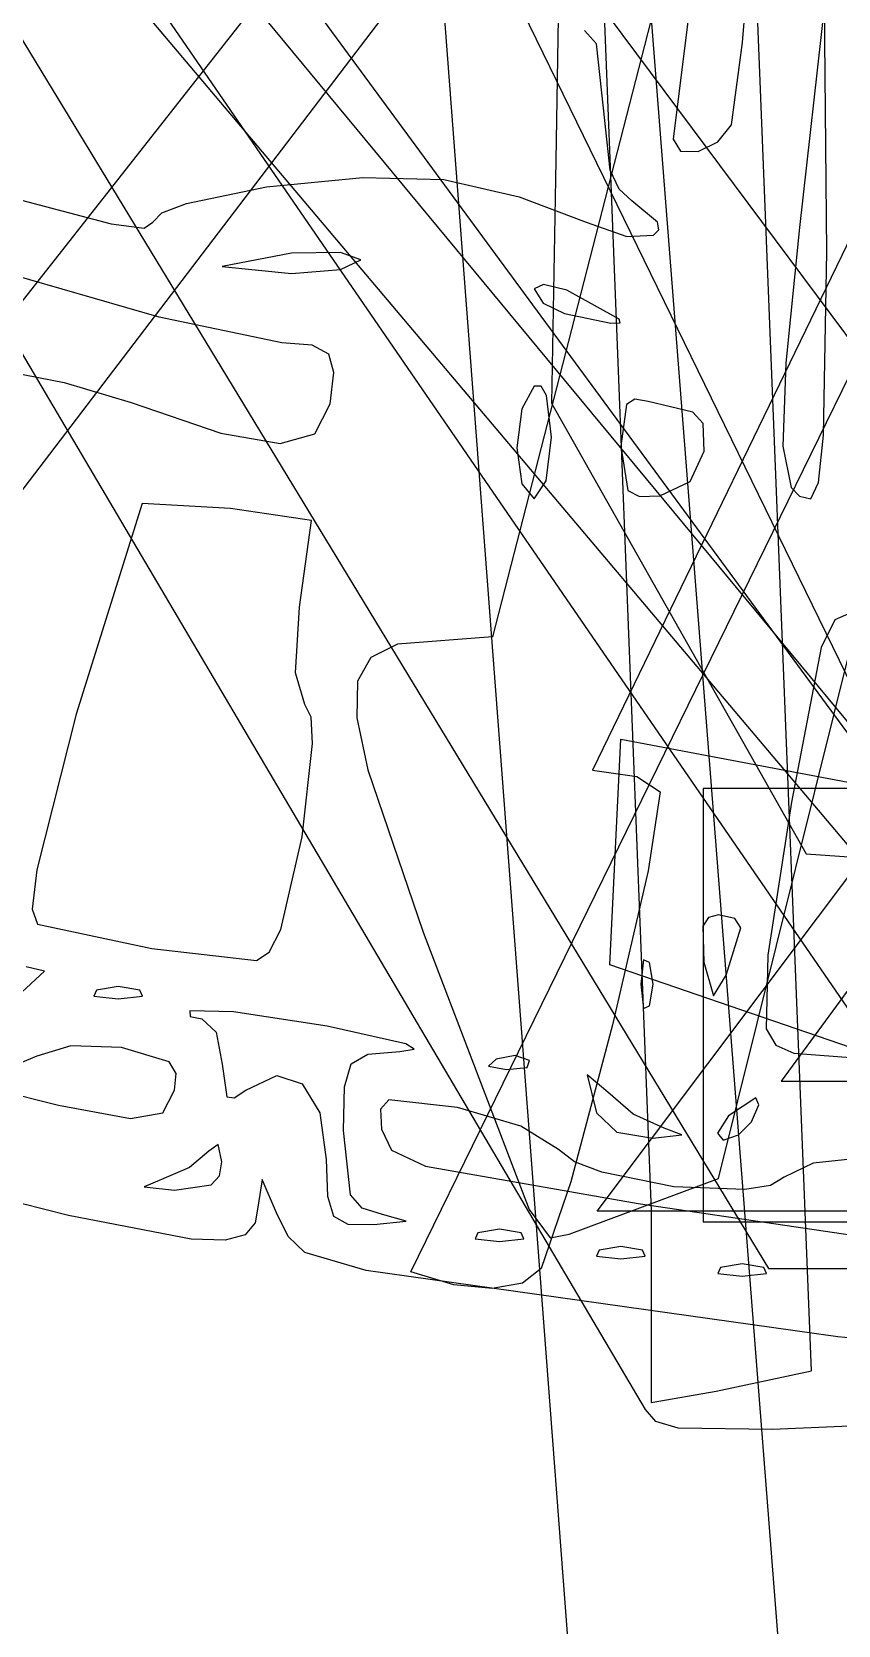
# Model space of a CAD drawing. Extents: x -109 to 333, y -74 to 385.
# Drawn here: x 108.13 to 125.63, y -3.38 to 31.21 of the extents above; entities that cross this region are included whole.
import ezdxf

# ---------------------------------------------------------------- set-up
doc = ezdxf.new("R2010")
doc.units = 0

msp = doc.modelspace()

# ---------------------------------------------------------------- linework, layer by layer
at = {"layer": 'Image'}
for p, q in [((195.790493, 320.228491), (118.129, 18.0797)), ((95.700659, 312.982034), (123.452, -52.2753)), ((123.03142, 6.32138), (198.241453, 308.470171)), ((128.641622, -58.90611), (100.89005, 296.42789)), ((110.376328, 291.597521), (121.571, 5.61853)), ((125.05174, 2.147113), (113.85707, 283.96107)), ((248.163038, 279.212831), (120.296, 15.1809)), ((116.35666, 4.294634), (245.52138, 268.326528)), ((136.90526, 0.936964), (14.58625, 167.27601)), ((52.802336, 166.900173), (133.464, 1.55284)), ((19.92263, 166.6996), (143.889, 0.360555)), ((30.412904, 158.609792), (124.118, 4.36654)), ((121.45217, 1.303041), (30.381225, 155.546292)), ((208.588038, 153.3416), (93.3483, 6.85166)), ((93.348359, 2.147956), (208.588038, 153.3416)), ((229.849728, 152.589023), (124.393, 8.4321)), ((120.396, 5.60988), (229.732945, 151.177913)), ((136.48616, -5.476123), (32.25953, 146.196904)), ((19.31211, 144.874976), (135.211, 4.89894)), ((135.21163, 2.453016), (17.05434, 142.429051)), ((122.983376, 36.313269), (122.046416, 28.881409)), ((119.59, 33.6863), (119.499266, 28.41816)), ((123.551128, 30.98182), (123.654989, 32.164639)), ((125.337531, 31.797793), (124.791443, 26.963363)), ((125.38208, 26.435573), (125.337531, 31.797793)), ((120.384418, 30.951052), (120.12737, 31.240845)), ((120.535801, 29.551493), (120.384418, 30.951052)), ((123.31696, 29.19442), (123.551128, 30.98182)), ((120.683822, 28.203768), (120.535801, 29.551493)), ((123.020951, 28.820028), (123.316966, 29.194421)), ((123.316966, 29.194421), (123.31696, 29.19442)), ((122.046416, 28.881409), (122.207987, 28.619755)), ((122.592061, 28.613884), (123.020951, 28.820028)), ((119.499266, 28.41816), (119.408531, 23.15002)), ((122.207987, 28.619755), (122.592061, 28.613884)), ((105.972678, 28.062205), (109.85025, 27.04375)), ((113.224077, 27.841891), (115.309122, 28.049071)), ((115.309122, 28.049071), (117.066948, 28.007087)), ((120.874759, 27.793193), (120.683822, 28.203768)), ((111.481758, 27.484391), (113.224077, 27.841891)), ((117.066948, 28.007087), (118.707791, 27.627721)), ((121.1489, 27.540913), (120.874759, 27.793193)), ((110.948478, 27.28016), (111.481758, 27.484391)), ((118.707791, 27.627721), (120.159508, 27.078492)), ((121.148902, 27.540913), (121.1489, 27.540913)), ((121.708601, 27.078338), (121.148902, 27.540913)), ((109.85025, 27.04375), (110.563269, 26.951004)), ((110.563269, 26.951004), (110.752108, 27.075416)), ((110.752108, 27.075416), (110.948478, 27.28016)), ((120.159508, 27.078492), (121.046726, 26.768988)), ((121.734445, 26.909374), (121.708601, 27.078338)), ((121.046726, 26.768988), (121.618816, 26.794983)), ((121.618816, 26.794983), (121.734445, 26.909374)), ((124.791443, 26.963363), (124.496558, 24.016907)), ((110.88854, 25.015545), (105.630304, 26.537183)), ((113.76262, 26.40592), (112.25744, 26.113736)), ((114.825653, 26.42146), (113.76262, 26.40592)), ((115.2678, 26.257274), (114.825653, 26.42146)), ((125.31504, 22.456395), (125.38208, 26.435583)), ((125.38208, 26.435583), (125.38208, 26.435573)), ((112.25744, 26.113736), (113.76262, 25.965118)), ((113.76262, 25.965118), (114.825654, 26.050945)), ((114.825654, 26.050945), (115.2678, 26.257274)), ((115.2678, 26.257274), (115.2678, 26.257274)), ((119.237494, 25.726087), (119.03012, 25.629621)), ((119.03012, 25.629621), (119.22356, 25.323463)), ((119.737295, 25.605483), (119.237494, 25.726087)), ((120.88024, 24.973398), (119.737295, 25.605483)), ((119.22356, 25.323463), (119.688637, 25.095601)), ((113.55397, 24.459963), (110.88854, 25.015545)), ((119.688637, 25.095601), (120.694841, 24.884312)), ((120.880247, 24.973399), (120.88024, 24.973398)), ((120.900439, 24.890254), (120.880247, 24.973399)), ((120.694841, 24.884312), (120.900439, 24.890254)), ((114.211317, 24.409763), (113.55397, 24.459963)), ((114.571025, 24.215606), (114.211317, 24.409763)), ((114.684868, 23.812157), (114.571025, 24.215606)), ((107.302643, 23.895416), (108.829558, 23.597788)), ((124.496558, 24.016907), (124.432552, 22.217347)), ((108.829558, 23.597788), (110.285903, 23.160482)), ((114.60462, 23.134083), (114.684868, 23.812157)), ((119.029605, 23.519266), (118.763844, 23.029938)), ((119.182876, 23.516816), (119.029605, 23.519266)), ((119.30173, 23.316709), (119.182876, 23.516816)), ((119.4059, 22.412586), (119.30173, 23.316709)), ((121.2168, 23.239106), (121.034025, 23.117576)), ((121.506304, 23.183249), (121.2168, 23.239106)), ((122.473214, 22.954819), (121.506304, 23.183249)), ((110.285903, 23.160482), (112.232064, 22.496225)), ((114.27057, 22.483709), (114.604623, 23.133953)), ((114.604623, 23.133953), (114.60462, 23.134083)), ((118.763844, 23.029938), (118.653307, 22.180036)), ((119.408531, 23.15002), (122.173061, 18.25817)), ((121.034025, 23.117576), (120.911081, 22.216328)), ((122.700398, 22.706111), (122.473214, 22.954819)), ((112.232064, 22.496225), (113.520002, 22.270883)), ((113.520002, 22.270883), (114.27057, 22.483709)), ((122.72466, 22.108153), (122.700398, 22.706111)), ((118.653307, 22.180036), (118.763844, 21.398445)), ((119.295363, 21.466756), (119.4059, 22.412586)), ((119.4059, 22.412586), (119.4059, 22.412586)), ((120.911081, 22.216328), (121.062325, 21.25601)), ((124.432552, 22.217347), (124.609763, 21.318294)), ((125.201947, 21.424431), (125.31504, 22.456395)), ((122.416266, 21.449645), (122.724659, 22.108151)), ((122.724659, 22.108151), (122.72466, 22.108153)), ((119.029605, 21.073356), (119.295363, 21.466756)), ((121.757747, 21.141258), (122.416266, 21.449645)), ((118.763844, 21.398445), (119.029605, 21.073356)), ((121.062325, 21.25601), (121.319356, 21.121706)), ((121.319356, 21.121706), (121.757747, 21.141258)), ((124.609763, 21.318294), (124.792055, 21.129463)), ((124.792055, 21.129463), (125.038526, 21.073363)), ((125.038526, 21.073363), (125.201947, 21.424431)), ((110.522578, 20.968819), (109.090858, 16.398289)), ((112.440148, 20.866316), (110.522578, 20.968819)), ((114.196808, 20.60289), (112.440148, 20.866316)), ((113.938168, 18.72233), (114.196808, 20.60289)), ((113.853344, 17.293963), (113.938168, 18.72233)), ((125.555621, 18.449162), (125.262266, 17.842284)), ((125.909021, 18.596211), (125.555621, 18.449162)), ((118.129, 18.0797), (116.063442, 17.918041)), ((122.173061, 18.25817), (124.937591, 13.36632)), ((116.063442, 17.918041), (115.487978, 17.62635)), ((125.262266, 17.842284), (124.616351, 14.488331)), ((114.053021, 16.60569), (113.853344, 17.293963)), ((115.487978, 17.62635), (115.198665, 17.114427)), ((115.198665, 17.114427), (115.181455, 16.322528)), ((114.187093, 16.335242), (114.053021, 16.60569)), ((109.090858, 16.398289), (108.233068, 13.022104)), ((114.221606, 15.761887), (114.187093, 16.335242)), ((115.181455, 16.322528), (115.422303, 15.190908)), ((113.99264, 13.73913), (114.221606, 15.761887)), ((120.676448, 10.960583), (120.911632, 15.852453)), ((120.911632, 15.852453), (144.735, 11.3552)), ((115.422303, 15.190908), (116.62199, 11.66953)), ((120.296, 15.1809), (121.262493, 15.042729)), ((121.262493, 15.042729), (121.76389, 14.710529)), ((121.76389, 14.710529), (121.507558, 12.997967)), ((126.451, 14.7846), (122.7, 14.7846)), ((122.7, 14.7846), (122.7, 10.0809)), ((124.616351, 14.488331), (124.106304, 11.164956)), ((113.529245, 11.727693), (113.992641, 13.739136)), ((113.992641, 13.739136), (113.99264, 13.73913)), ((124.937591, 13.36632), (127.908231, 13.15769)), ((108.233068, 13.022104), (108.135052, 12.168716)), ((121.507558, 12.997967), (120.730905, 9.653152)), ((108.135052, 12.168716), (108.251442, 11.838229)), ((108.251442, 11.838229), (110.729536, 11.313444)), ((122.815302, 11.982077), (122.691373, 11.796179)), ((122.691373, 11.796179), (122.716976, 11.018101)), ((123.033429, 12.042401), (122.815302, 11.982077)), ((123.387451, 11.959498), (123.033429, 12.042401)), ((123.202787, 10.735879), (123.519243, 11.760179)), ((123.519243, 11.760179), (123.387451, 11.959498)), ((123.519243, 11.760179), (123.519243, 11.760179)), ((113.277135, 11.231113), (113.529245, 11.727693)), ((116.62199, 11.66953), (118.926153, 5.645197)), ((110.729536, 11.313444), (113.002282, 11.049136)), ((113.002282, 11.049136), (113.277135, 11.231113)), ((124.106304, 11.164956), (124.065732, 9.567819)), ((107.907248, 10.361087), (108.401226, 10.817984)), ((108.401226, 10.817984), (108.001321, 10.913565)), ((144.500144, 2.74742), (120.676448, 10.960583)), ((121.403097, 11.063492), (121.347343, 10.537251)), ((121.537143, 11.00763), (121.403097, 11.063492)), ((121.615434, 10.537255), (121.537143, 11.007631)), ((121.537143, 11.007631), (121.537143, 11.00763)), ((122.716976, 11.018101), (122.928166, 10.282323)), ((122.928166, 10.282323), (123.202787, 10.735879)), ((109.528704, 10.410139), (109.472847, 10.276104)), ((109.999074, 10.488434), (109.528704, 10.410139)), ((110.469443, 10.410139), (109.999074, 10.488434)), ((110.525301, 10.276104), (110.469443, 10.410139)), ((110.469443, 10.410139), (110.469443, 10.410139)), ((121.347343, 10.537251), (121.403097, 10.011034)), ((121.537143, 10.0669), (121.615434, 10.537255)), ((109.472847, 10.276104), (109.999075, 10.220345)), ((109.999075, 10.220345), (110.525301, 10.276104)), ((121.403097, 10.011034), (121.537143, 10.0669)), ((122.7, 10.0809), (122.7, 5.37717)), ((112.50295, 9.933897), (111.555414, 9.960034)), ((111.555414, 9.960034), (111.56032, 9.835969)), ((111.56032, 9.835969), (111.818781, 9.784379)), ((111.818781, 9.784379), (112.128834, 9.494498)), ((114.534424, 9.624444), (112.50295, 9.933897)), ((112.128834, 9.494498), (112.257794, 8.797562)), ((116.245367, 9.240872), (114.534424, 9.624444)), ((120.730905, 9.653152), (119.826114, 6.250002)), ((124.065732, 9.567819), (124.275613, 9.212023)), ((108.973886, 9.201398), (108.2329, 8.971302)), ((110.07078, 9.165894), (108.973886, 9.201398)), ((111.110741, 8.850963), (110.07078, 9.165894)), ((115.057236, 8.811836), (115.421865, 9.016986)), ((115.421865, 9.016986), (116.114824, 9.072502)), ((116.114824, 9.072502), (116.422917, 9.125378)), ((116.422917, 9.125378), (116.245367, 9.240872)), ((124.275613, 9.212023), (124.667798, 9.042308)), ((124.667798, 9.042308), (126.085661, 8.933811)), ((108.2329, 8.971302), (107.874506, 8.826299)), ((111.261126, 8.599887), (111.110741, 8.850963)), ((112.257794, 8.797562), (112.360246, 8.091432)), ((114.915661, 8.310052), (115.057236, 8.811836)), ((118.206953, 8.912807), (118.04367, 8.760859)), ((118.04367, 8.760859), (118.4343, 8.685449)), ((118.622545, 8.9856), (118.206953, 8.912807)), ((118.4343, 8.685449), (118.876887, 8.731367)), ((118.928188, 8.883089), (118.622545, 8.9856)), ((118.876887, 8.731367), (118.928188, 8.883117)), ((118.928188, 8.883117), (118.928188, 8.883089)), ((105.859802, 8.623802), (108.70203, 7.907508)), ((111.22606, 8.237412), (111.261126, 8.599887)), ((112.774542, 8.239609), (113.441339, 8.554963)), ((113.441339, 8.554963), (113.995956, 8.37262)), ((113.995956, 8.37262), (114.375123, 7.747302)), ((114.891864, 7.364632), (114.915661, 8.310052)), ((120.62938, 8.194655), (120.181876, 8.567925)), ((120.181876, 8.567925), (120.38742, 7.74547)), ((124.393, 8.4321), (128.156, 8.4321)), ((110.967953, 7.744364), (111.226062, 8.237412)), ((111.226062, 8.237412), (111.22606, 8.237412)), ((112.360246, 8.091432), (112.518388, 8.069555)), ((112.518388, 8.069555), (112.774542, 8.239609)), ((115.876276, 8.025589), (115.69546, 7.825717)), ((117.368768, 7.8599), (115.876276, 8.025589)), ((121.18265, 7.71589), (120.62938, 8.194655)), ((123.846326, 8.068262), (123.248608, 7.676721)), ((123.909916, 7.917132), (123.846326, 8.068262)), ((108.70203, 7.907508), (110.265678, 7.624379)), ((110.265678, 7.624379), (110.967953, 7.744364)), ((114.375123, 7.747302), (114.515572, 6.733729)), ((115.69546, 7.825717), (115.718228, 7.387771)), ((118.740808, 7.455324), (117.368768, 7.8599)), ((120.38742, 7.74547), (120.8283, 7.327421)), ((121.85234, 7.413803), (121.18265, 7.71589)), ((123.248608, 7.676721), (123.014305, 7.304907)), ((123.74929, 7.551584), (123.909916, 7.917132)), ((115.042914, 5.965795), (114.891864, 7.364632)), ((115.718228, 7.387771), (115.93253, 6.931109)), ((119.561138, 6.945614), (118.740808, 7.455324)), ((120.8283, 7.327421), (121.61038, 7.193895)), ((121.61038, 7.193895), (122.240211, 7.265219)), ((121.852343, 7.413802), (121.85234, 7.413803)), ((122.240211, 7.265219), (121.852343, 7.413802)), ((123.014305, 7.304907), (123.13233, 7.150264)), ((123.13233, 7.150264), (123.465741, 7.268141)), ((123.465741, 7.268141), (123.74929, 7.551584)), ((123.74929, 7.551584), (123.74929, 7.551584)), ((112.174276, 7.054115), (111.968778, 6.911646)), ((112.251, 6.67997), (112.174276, 7.054115)), ((115.93253, 6.931109), (116.675648, 6.584334)), ((119.909479, 6.684475), (119.561138, 6.945614)), ((108.921472, 5.518912), (104.16736, 6.712419)), ((111.968778, 6.911646), (111.552455, 6.554942)), ((112.197911, 6.377211), (112.251, 6.67997)), ((112.251, 6.67997), (112.251, 6.67997)), ((114.515572, 6.733729), (114.542198, 5.932549)), ((116.675648, 6.584334), (121.288898, 5.774251)), ((120.498156, 6.456638), (119.909479, 6.684475)), ((125.090515, 6.649577), (124.458158, 6.35038)), ((126.243208, 6.774023), (125.090515, 6.649577)), ((110.939728, 6.296769), (110.567092, 6.139433)), ((111.552455, 6.554942), (110.939728, 6.296769)), ((112.020524, 6.18091), (112.197911, 6.377211)), ((113.1229, 6.296184), (113.04002, 5.739205)), ((113.441235, 5.57038), (113.1229, 6.296184)), ((119.826114, 6.250002), (119.18537, 4.362429)), ((119.79261, 5.11148), (123.03142, 6.32138)), ((122.066583, 6.140971), (120.498156, 6.456638)), ((124.458158, 6.35038), (124.159635, 6.16787)), ((110.567092, 6.139433), (111.22195, 6.065093)), ((111.22195, 6.065093), (112.020524, 6.18091)), ((114.542198, 5.932549), (114.672808, 5.499189)), ((115.29992, 5.678292), (115.042914, 5.965795)), ((123.606542, 6.078816), (122.066583, 6.140971)), ((124.159635, 6.16787), (123.606542, 6.078816)), ((113.04002, 5.739205), (112.974775, 5.354329)), ((113.693286, 5.057337), (113.441235, 5.57038)), ((115.73853, 5.534362), (115.29992, 5.678292)), ((115.738531, 5.53437), (115.73853, 5.534362)), ((116.249398, 5.391273), (115.738531, 5.53437)), ((118.926153, 5.645197), (119.375518, 5.030345)), ((124.393, 5.60988), (120.396, 5.60988)), ((121.288898, 5.774251), (127.027408, 4.927585)), ((121.571, 5.61853), (121.571, 1.45349)), ((128.389566, 5.60988), (124.393, 5.60988)), ((111.586813, 5.002538), (108.921472, 5.518912)), ((112.974775, 5.354329), (112.760593, 5.097801)), ((114.672808, 5.499189), (114.983503, 5.329687)), ((114.983503, 5.329687), (115.550382, 5.320079)), ((115.550382, 5.320079), (116.249398, 5.391273)), ((118.278529, 5.220059), (117.808158, 5.141763)), ((118.7489, 5.141763), (118.278529, 5.220059)), ((122.7, 5.37717), (126.374, 5.37717)), ((112.322823, 4.977808), (111.586813, 5.002538)), ((112.760593, 5.097801), (112.322823, 4.977808)), ((114.051553, 4.710579), (113.693286, 5.057337)), ((117.808158, 5.141763), (117.752303, 5.007719)), ((117.752303, 5.007719), (118.278529, 4.951969)), ((118.278529, 4.951969), (118.804755, 5.007719)), ((118.804755, 5.007719), (118.7489, 5.141763)), ((118.7489, 5.141763), (118.7489, 5.141763)), ((119.375518, 5.030345), (119.79261, 5.11148)), ((120.91263, 4.843751), (120.442261, 4.765476)), ((121.383, 4.765476), (120.91263, 4.843751)), ((115.387075, 4.32347), (114.051553, 4.710579)), ((120.442261, 4.765476), (120.386404, 4.631417)), ((120.386404, 4.631417), (120.912629, 4.575653)), ((120.912629, 4.575653), (121.438857, 4.631417)), ((121.438857, 4.631417), (121.383, 4.765476)), ((121.383, 4.765476), (121.383, 4.765476)), ((125.62275, 2.880247), (115.387075, 4.32347)), ((117.285326, 4.014285), (116.35666, 4.294634)), ((119.18537, 4.362429), (118.77769, 4.050053)), ((123.076361, 4.389077), (123.020504, 4.255043)), ((123.020504, 4.255043), (123.546732, 4.199283)), ((123.546731, 4.467373), (123.076361, 4.389077)), ((124.0171, 4.389077), (123.546731, 4.467373)), ((123.546732, 4.199283), (124.072958, 4.255043)), ((124.072958, 4.255043), (124.0171, 4.389077)), ((124.0171, 4.389077), (124.0171, 4.389077)), ((124.118, 4.36654), (126.752, 4.36654)), ((118.118339, 3.933382), (117.285326, 4.014285)), ((118.77769, 4.050053), (118.118339, 3.933382)), ((129.285075, 2.52524), (125.62275, 2.880247)), ((122.98211, 1.703581), (125.05174, 2.147113)), ((121.571, 1.45349), (122.98211, 1.703581)), ((121.675839, 1.046472), (121.45217, 1.303041)), ((122.157657, 0.8967), (121.675839, 1.046472)), ((124.20683, 0.868495), (122.157657, 0.8967)), ((126.752, 0.979877), (124.20683, 0.868495))]:
    msp.add_line(p, q, dxfattribs=at)

doc.saveas('drawing.dxf')
